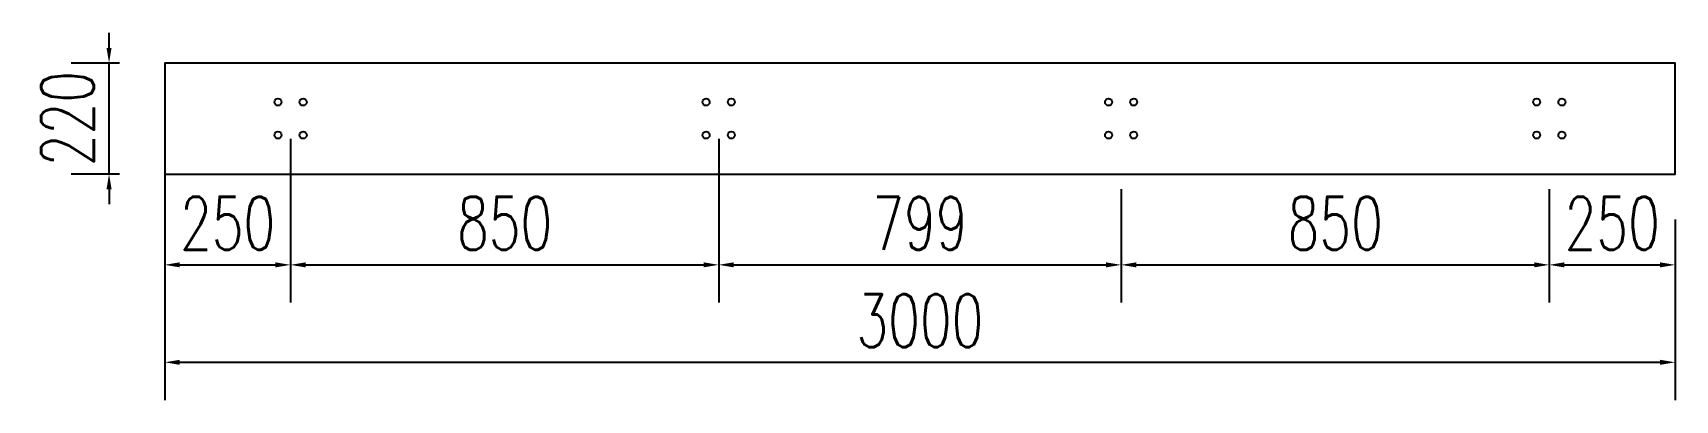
# Model space of a CAD drawing. Header units: millimetres. Extents: x 20612 to 158249, y -13511 to 156976.
# Drawn here: x 76704 to 79966, y 243 to 972 of the extents above; entities that cross this region are included whole.
import ezdxf

# ---------------------------------------------------------------- set-up
doc = ezdxf.new("R2010")
doc.units = ezdxf.units.MM
doc.header["$LTSCALE"] = 10
doc.layers.add('W-STEEL_FRAME钢架', color=3, linetype='Continuous')
doc.styles.add('STANDARD_T3', font='simplex.shx', dxfattribs={"width": 0.7, "bigfont": 'hztxt.shx'})
doc.dimstyles.new('W&&30', dxfattribs={"dimtxt": 105, "dimasz": 30, "dimexe": 75, "dimexo": 90, "dimgap": 30, "dimtad": 1, "dimdec": 0, "dimzin": 0, "dimdsep": 46, "dimtxsty": 'STANDARD_T3', "dimcen": 0.09, "dimclrd": 1, "dimclre": 1, "dimclrt": 7, "dimazin": 2, "dimtfac": 1, "dimtdec": 0, "dimtix": 1, "dimtmove": 2, "dimatfit": 3, "dimfxl": 100, "dimtolj": 1, "dimtzin": 0, "dimarcsym": 0})

# ---------------------------------------------------------------- blocks, each defined once
blk = doc.blocks.new('*D241')
at = {"layer": 'Defpoints', "color": 0, "transparency": 16777216}
for p in [(76966.1, 911.8), (77216.1, 851.8), (77216.1, 511.7)]:
    blk.add_point(p, dxfattribs=at)
at = {"layer": 'W-STEEL_FRAME钢架', "color": 1, "lineweight": -2, "transparency": 16777216}
for p, q in [((76966.1, 821.8), (76966.1, 436.7)), ((77216.1, 761.8), (77216.1, 436.7)), ((76996.1, 511.7), (77186.1, 511.7))]:
    blk.add_line(p, q, dxfattribs=at)
at = {"layer": 'W-STEEL_FRAME钢架', "color": 1, "transparency": 16777216}
for points in [[(76996.1, 516.7), (76996.1, 506.7), (76966.1, 511.7)], [(77186.1, 516.7), (77186.1, 506.7), (77216.1, 511.7)]]:
    blk.add_solid(points, dxfattribs=at)
at = {"layer": 'W-STEEL_FRAME钢架', "color": 7, "transparency": 16777216, "insert": (77091.1, 594.2), "char_height": 105, "attachment_point": 5, "style": 'STANDARD_T3'}
blk.add_mtext('\\A1;250', dxfattribs=at)
blk = doc.blocks.new('*D237')
at = {"layer": 'Defpoints', "color": 0, "transparency": 16777216}
for p in [(77216.1, 851.8), (78066.4, 851.8), (78066.4, 511.7)]:
    blk.add_point(p, dxfattribs=at)
at = {"layer": 'W-STEEL_FRAME钢架', "color": 1, "lineweight": -2, "transparency": 16777216}
for p, q in [((77216.1, 761.8), (77216.1, 436.7)), ((78066.4, 761.8), (78066.4, 436.7)), ((77246.1, 511.7), (78036.4, 511.7))]:
    blk.add_line(p, q, dxfattribs=at)
at = {"layer": 'W-STEEL_FRAME钢架', "color": 1, "transparency": 16777216}
for points in [[(77246.1, 516.7), (77246.1, 506.7), (77216.1, 511.7)], [(78036.4, 516.7), (78036.4, 506.7), (78066.4, 511.7)]]:
    blk.add_solid(points, dxfattribs=at)
at = {"layer": 'W-STEEL_FRAME钢架', "color": 7, "transparency": 16777216, "insert": (77641.3, 594.2), "char_height": 105, "attachment_point": 5, "style": 'STANDARD_T3'}
blk.add_mtext('\\A1;850', dxfattribs=at)
blk = doc.blocks.new('*D242')
at = {"layer": 'Defpoints', "color": 0, "transparency": 16777216}
for p in [(76966.1, 691.8), (79966.1, 691.8), (79966.1, 318.4)]:
    blk.add_point(p, dxfattribs=at)
at = {"layer": 'W-STEEL_FRAME钢架', "color": 1, "lineweight": -2, "transparency": 16777216}
for p, q in [((76966.1, 601.8), (76966.1, 243.4)), ((79966.1, 601.8), (79966.1, 243.4)), ((76996.1, 318.4), (79936.1, 318.4))]:
    blk.add_line(p, q, dxfattribs=at)
at = {"layer": 'W-STEEL_FRAME钢架', "color": 1, "transparency": 16777216}
for points in [[(76996.1, 323.4), (76996.1, 313.4), (76966.1, 318.4)], [(79936.1, 323.4), (79936.1, 313.4), (79966.1, 318.4)]]:
    blk.add_solid(points, dxfattribs=at)
at = {"layer": 'W-STEEL_FRAME钢架', "color": 7, "transparency": 16777216, "insert": (78466.1, 400.9), "char_height": 105, "attachment_point": 5, "style": 'STANDARD_T3'}
blk.add_mtext('\\A1;3000', dxfattribs=at)
blk = doc.blocks.new('*D238')
at = {"layer": 'Defpoints', "color": 0, "transparency": 16777216}
for p in [(76855.6, 911.8), (76966.1, 911.8), (76966.1, 691.8)]:
    blk.add_point(p, dxfattribs=at)
at = {"layer": 'W-STEEL_FRAME钢架', "color": 1, "lineweight": -2, "transparency": 16777216}
for p, q in [((76855.6, 941.8), (76855.6, 971.8)), ((76876.1, 911.8), (76780.6, 911.8)), ((76855.6, 691.8), (76855.6, 911.8)), ((76876.1, 691.8), (76780.6, 691.8)), ((76855.6, 661.8), (76855.6, 631.8))]:
    blk.add_line(p, q, dxfattribs=at)
at = {"layer": 'W-STEEL_FRAME钢架', "color": 1, "transparency": 16777216}
for points in [[(76850.6, 941.8), (76860.6, 941.8), (76855.6, 911.8)], [(76850.6, 661.8), (76860.6, 661.8), (76855.6, 691.8)]]:
    blk.add_solid(points, dxfattribs=at)
at = {"layer": 'W-STEEL_FRAME钢架', "color": 7, "transparency": 16777216, "insert": (76773.1, 801.8), "char_height": 105, "attachment_point": 5, "rotation": 90, "style": 'STANDARD_T3'}
blk.add_mtext('\\A1;220', dxfattribs=at)
blk = doc.blocks.new('*D239')
at = {"layer": 'Defpoints', "color": 0, "transparency": 16777216}
for p in [(78066.4, 851.8), (78865.8, 751.8), (78865.8, 511.7)]:
    blk.add_point(p, dxfattribs=at)
at = {"layer": 'W-STEEL_FRAME钢架', "color": 1, "lineweight": -2, "transparency": 16777216}
for p, q in [((78066.4, 761.8), (78066.4, 436.7)), ((78865.8, 661.8), (78865.8, 436.7)), ((78096.4, 511.7), (78835.8, 511.7))]:
    blk.add_line(p, q, dxfattribs=at)
at = {"layer": 'W-STEEL_FRAME钢架', "color": 1, "transparency": 16777216}
for points in [[(78096.4, 516.7), (78096.4, 506.7), (78066.4, 511.7)], [(78835.8, 516.7), (78835.8, 506.7), (78865.8, 511.7)]]:
    blk.add_solid(points, dxfattribs=at)
at = {"layer": 'W-STEEL_FRAME钢架', "color": 7, "transparency": 16777216, "insert": (78466.1, 594.2), "char_height": 105, "attachment_point": 5, "style": 'STANDARD_T3'}
blk.add_mtext('\\A1;799', dxfattribs=at)
blk = doc.blocks.new('*D240')
at = {"layer": 'Defpoints', "color": 0, "transparency": 16777216}
for p in [(78865.8, 751.8), (79716.1, 751.8), (79716.1, 511.7)]:
    blk.add_point(p, dxfattribs=at)
at = {"layer": 'W-STEEL_FRAME钢架', "color": 1, "lineweight": -2, "transparency": 16777216}
for p, q in [((78865.8, 661.8), (78865.8, 436.7)), ((79716.1, 661.8), (79716.1, 436.7)), ((78895.8, 511.7), (79686.1, 511.7))]:
    blk.add_line(p, q, dxfattribs=at)
at = {"layer": 'W-STEEL_FRAME钢架', "color": 1, "transparency": 16777216}
for points in [[(78895.8, 516.7), (78895.8, 506.7), (78865.8, 511.7)], [(79686.1, 516.7), (79686.1, 506.7), (79716.1, 511.7)]]:
    blk.add_solid(points, dxfattribs=at)
at = {"layer": 'W-STEEL_FRAME钢架', "color": 7, "transparency": 16777216, "insert": (79290.9, 594.2), "char_height": 105, "attachment_point": 5, "style": 'STANDARD_T3'}
blk.add_mtext('\\A1;850', dxfattribs=at)
blk = doc.blocks.new('*D243')
at = {"layer": 'Defpoints', "color": 0, "transparency": 16777216}
for p in [(79716.1, 751.8), (79966.1, 691.8), (79966.1, 511.7)]:
    blk.add_point(p, dxfattribs=at)
at = {"layer": 'W-STEEL_FRAME钢架', "color": 1, "lineweight": -2, "transparency": 16777216}
for p, q in [((79716.1, 661.8), (79716.1, 436.7)), ((79966.1, 601.8), (79966.1, 436.7)), ((79746.1, 511.7), (79936.1, 511.7))]:
    blk.add_line(p, q, dxfattribs=at)
at = {"layer": 'W-STEEL_FRAME钢架', "color": 1, "transparency": 16777216}
for points in [[(79746.1, 516.7), (79746.1, 506.7), (79716.1, 511.7)], [(79936.1, 516.7), (79936.1, 506.7), (79966.1, 511.7)]]:
    blk.add_solid(points, dxfattribs=at)
at = {"layer": 'W-STEEL_FRAME钢架', "color": 7, "transparency": 16777216, "insert": (79841.1, 594.2), "char_height": 105, "attachment_point": 5, "style": 'STANDARD_T3'}
blk.add_mtext('\\A1;250', dxfattribs=at)

msp = doc.modelspace()

# ---------------------------------------------------------------- linework, layer by layer
at = {"layer": 'W-STEEL_FRAME钢架'}
msp.add_lwpolyline([(76966.1, 691.8), (79966.1, 691.8), (79966.1, 911.8), (76966.1, 911.8)], close=True, dxfattribs=at)
at = {"layer": 'W-STEEL_FRAME钢架', "color": 2}
for centre in [(77191.1, 834.5), (77241.1, 834.5), (78041.4, 834.5), (78091.5, 834.5), (78840.8, 834.5), (78890.8, 834.5), (79691.1, 834.5), (79741.1, 834.5), (77191.1, 769.1), (77241.1, 769.1), (78041.4, 769.1), (78091.5, 769.1), (78840.8, 769.1), (78890.8, 769.1), (79691.1, 769.1), (79741.1, 769.1)]:
    msp.add_circle(centre, 7, dxfattribs=at)

# ---------------------------------------------------------------- dimensions: what is measured, and where the dimension line sits
at = {"layer": 'W-STEEL_FRAME钢架'}
dim = msp.add_linear_dim(base=(76855.6, 911.8), p1=(76966.1, 691.8), p2=(76966.1, 911.8), angle=90, dimstyle='W&&30', dxfattribs=at)
dim.commit()
dim.dimension.update_dxf_attribs({"geometry": '*D238', "text_midpoint": (76773.1, 801.8)})
for base, p1, p2, picture, middle in [((77216.1, 511.7), (76966.1, 911.8), (77216.1, 851.8), '*D241', (77091.1, 594.2)), ((78066.4, 511.7), (77216.1, 851.8), (78066.4, 851.8), '*D237', (77641.3, 594.2)), ((78865.8, 511.7), (78066.4, 851.8), (78865.8, 751.8), '*D239', (78466.1, 594.2)), ((79716.1, 511.7), (78865.8, 751.8), (79716.1, 751.8), '*D240', (79290.9, 594.2)), ((79966.1, 511.7), (79716.1, 751.8), (79966.1, 691.8), '*D243', (79841.1, 594.2)), ((79966.1, 318.4), (76966.1, 691.8), (79966.1, 691.8), '*D242', (78466.1, 400.9))]:
    dim = msp.add_linear_dim(base=base, p1=p1, p2=p2, dimstyle='W&&30', dxfattribs=at)
    dim.commit()
    dim.dimension.update_dxf_attribs({"geometry": picture, "text_midpoint": middle})

doc.saveas('drawing.dxf')
